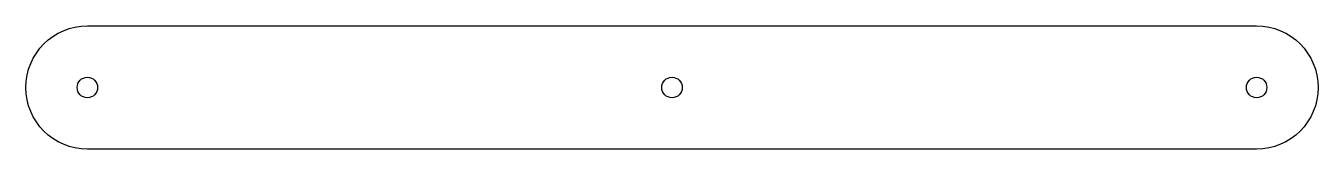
# Model space of a CAD drawing. Header units: inches. Extents: x -3.94 to 3.94, y -0.37 to 0.38.
import ezdxf

# ---------------------------------------------------------------- set-up
doc = ezdxf.new("R2010")
doc.units = ezdxf.units.IN
doc.layers.get('0').update_dxf_attribs({"linetype": 'CONTINUOUS'})

msp = doc.modelspace()

# ---------------------------------------------------------------- linework, layer by layer
msp.add_lwpolyline([(-3.5625, -0.375, -1), (-3.5625, 0.375), (3.5625, 0.375, -1), (3.5625, -0.375)], format="xyb", close=True)
for centre in [(-3.5625, 0), (0, 0), (3.5625, 0)]:
    msp.add_circle(centre, 0.0625)

doc.saveas('drawing.dxf')
